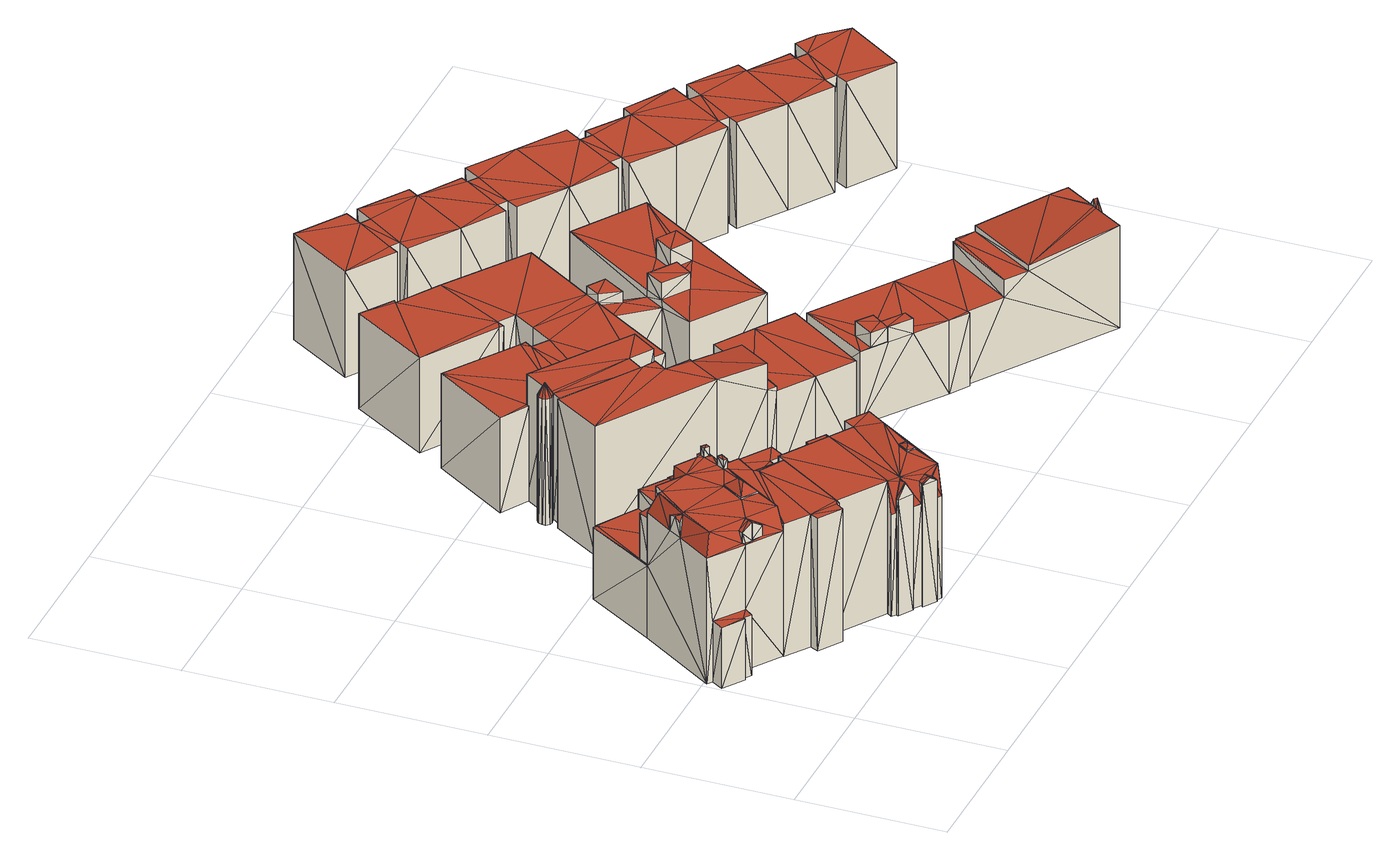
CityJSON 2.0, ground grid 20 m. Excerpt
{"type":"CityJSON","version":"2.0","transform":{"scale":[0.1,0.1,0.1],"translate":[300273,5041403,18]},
"CityObjects":{
"building1":{"type":"Building","geometry":[{"type":"MultiSurface","lod":"2","boundaries":[[[0,1,2]],[[3,4,0]],[[5,6,7]],[[0,2,6]],[[5,3,6]],[[8,5,9]],[[3,0,6]],[[10,5,8]],[[11,12,3]],[[10,8,13]],[[11,3,5]],[[14,5,10]],[[15,14,10]],[[14,16,5]],[[16,11,5]],[[17,18,19]],[[17,19,20]],[[19,21,20]],[[19,22,21]],[[23,24,25]],[[23,26,24]],[[24,27,25]],[[28,29,16]],[[28,16,14]],[[29,30,11]],[[31,30,29]],[[29,11,16]],[[32,33,34]],[[11,32,34]],[[35,36,32]],[[37,36,35]],[[11,34,12]],[[11,35,32]],[[30,35,11]],[[38,14,15]],[[38,28,14]],[[39,40,41]],[[40,42,41]],[[31,29,39]],[[29,40,39]],[[43,44,45]],[[44,46,45]],[[45,46,47]],[[45,47,48]],[[49,48,50]],[[50,48,47]],[[44,49,50]],[[43,49,44]],[[35,51,52]],[[37,35,52]],[[36,53,32]],[[36,54,53]],[[52,51,53]],[[52,53,54]],[[55,56,57]],[[56,58,59]],[[56,59,57]],[[60,61,58]],[[60,58,56]],[[24,55,27]],[[62,63,64]],[[62,65,63]],[[66,65,62]],[[66,67,65]],[[66,68,67]],[[67,68,69]],[[68,64,69]],[[69,64,63]],[[70,71,72]],[[73,74,75]],[[75,76,77]],[[74,76,75]],[[78,72,79]],[[79,72,71]],[[77,72,78]],[[76,72,77]],[[75,80,76]],[[81,80,82]],[[81,76,80]],[[83,81,82]],[[84,85,4]],[[4,85,0]],[[86,4,3]],[[86,84,4]],[[6,2,87]],[[88,6,87]],[[89,87,2]],[[89,2,1]],[[85,1,0]],[[85,89,1]],[[34,86,12]],[[34,90,86]],[[90,91,88]],[[88,91,7]],[[12,86,3]],[[88,7,6]],[[90,88,86]],[[92,93,94]],[[95,96,97]],[[57,59,96]],[[59,94,96]],[[97,96,98]],[[96,94,98]],[[59,5,7]],[[98,94,93]],[[94,7,91]],[[59,7,94]],[[99,9,59]],[[9,5,59]],[[100,101,23]],[[100,102,101]],[[101,26,23]],[[103,104,60]],[[104,61,60]],[[41,42,17]],[[42,18,17]],[[20,21,103]],[[21,104,103]],[[38,105,106]],[[38,15,105]],[[15,10,105]],[[105,10,107]],[[10,13,107]],[[106,22,19]],[[106,105,22]],[[107,13,108]],[[13,8,108]],[[108,8,99]],[[8,9,99]],[[28,40,29]],[[28,42,40]],[[42,19,18]],[[28,19,42]],[[28,106,19]],[[38,106,28]],[[43,45,48]],[[43,48,49]],[[37,54,36]],[[37,52,54]],[[27,55,109]],[[55,57,109]],[[27,109,25]],[[26,60,56]],[[26,55,24]],[[26,56,55]],[[110,62,64]],[[110,64,111]],[[66,62,110]],[[66,110,68]],[[110,111,68]],[[68,111,64]],[[109,96,95]],[[109,95,112]],[[94,91,113]],[[92,94,113]],[[112,92,113]],[[112,114,92]],[[112,95,114]],[[109,57,96]],[[74,72,76]],[[74,70,72]],[[115,70,74]],[[73,115,74]],[[83,74,76]],[[83,73,74]],[[83,76,81]],[[33,116,34]],[[90,79,71]],[[90,71,91]],[[71,113,91]],[[78,79,90]],[[70,113,71]],[[116,70,115]],[[116,113,70]],[[34,83,82]],[[34,82,90]],[[34,116,83]],[[82,77,90]],[[77,78,90]],[[83,116,73]],[[116,115,73]],[[75,77,80]],[[82,80,77]],[[85,88,87]],[[86,85,84]],[[85,87,89]],[[86,88,85]],[[92,98,93]],[[114,98,92]],[[95,97,98]],[[95,98,114]],[[100,103,102]],[[20,103,100]],[[103,101,102]],[[103,60,26]],[[103,26,101]],[[108,99,61]],[[105,107,108]],[[99,59,61]],[[105,108,21]],[[61,59,58]],[[21,61,104]],[[105,21,22]],[[21,108,61]],[[65,25,112]],[[63,112,116]],[[116,112,113]],[[65,112,63]],[[100,25,65]],[[33,63,116]],[[53,100,65]],[[47,100,51]],[[69,63,33]],[[17,20,100]],[[53,65,67]],[[100,23,25]],[[51,100,53]],[[47,17,100]],[[25,109,112]],[[32,69,33]],[[30,47,51]],[[32,53,67]],[[32,67,69]],[[30,51,35]],[[39,46,44]],[[46,17,47]],[[41,17,46]],[[39,41,46]],[[30,50,47]],[[31,50,30]],[[31,44,50]],[[31,39,44]]],"semantics":{"surfaces":[{"type":"GroundSurface"},{"type":"WallSurface"},{"type":"RoofSurface"}],"values":[0,0,0,0,0,0,0,0,0,0,0,0,0,0,0,1,1,1,1,1,1,1,1,1,1,1,1,1,1,1,1,1,1,1,1,1,1,1,1,1,1,1,1,1,1,1,1,1,1,1,1,1,1,1,1,1,1,1,1,1,1,1,1,1,1,1,1,1,1,1,1,1,1,1,1,1,1,1,1,1,1,1,1,1,1,1,1,1,1,1,1,1,1,1,1,1,1,1,1,1,1,1,1,1,1,1,1,1,1,1,1,1,1,1,1,1,1,1,1,1,1,1,1,1,1,1,1,1,1,2,2,2,2,2,2,2,2,2,2,2,2,2,2,2,2,2,2,2,2,2,2,2,2,2,2,2,2,2,2,2,2,2,2,2,2,2,2,2,2,2,2,2,2,2,2,2,2,2,2,2,2,2,2,2,2,2,2,2,2,2,2,2,2,2,2,2,2,2,2,2,2,2,2,2,2,2,2,2,2,2,2,2,2,2,2,2,2,2,2,2,2,2,2,2,2,2,2,2,2,2,2,2]}}]},
"building2":{"type":"Building","geometry":[{"type":"MultiSurface","lod":"2","boundaries":[[[117,118,119]],[[120,121,16]],[[122,123,124]],[[121,125,11]],[[126,127,125]],[[122,124,119]],[[128,127,126]],[[125,127,129]],[[127,130,131]],[[127,131,129]],[[118,122,119]],[[131,132,129]],[[132,133,129]],[[125,129,134]],[[125,134,11]],[[121,11,16]],[[120,16,14]],[[120,14,135]],[[117,119,120]],[[117,120,135]],[[136,16,137]],[[16,11,137]],[[135,14,28]],[[138,135,28]],[[139,28,136]],[[28,16,136]],[[28,14,16]],[[140,137,141]],[[137,134,141]],[[137,11,134]],[[142,117,138]],[[117,135,138]],[[143,144,124]],[[143,124,123]],[[145,143,122]],[[122,143,123]],[[146,122,118]],[[146,145,122]],[[142,147,146]],[[142,146,117]],[[117,146,118]],[[148,119,144]],[[119,124,144]],[[147,149,148]],[[147,148,146]],[[148,149,120]],[[148,120,119]],[[150,28,139]],[[151,150,139]],[[151,152,149]],[[151,149,150]],[[149,152,121]],[[149,121,120]],[[152,153,121]],[[154,155,152]],[[152,156,153]],[[121,153,125]],[[152,155,156]],[[157,134,129]],[[157,141,134]],[[158,159,131]],[[158,131,130]],[[160,130,127]],[[160,158,130]],[[161,160,127]],[[162,161,127]],[[163,160,161]],[[162,127,128]],[[159,164,131]],[[131,164,132]],[[157,133,165]],[[157,129,133]],[[164,133,132]],[[164,165,133]],[[162,128,166]],[[128,126,166]],[[166,126,125]],[[166,125,153]],[[163,167,168]],[[163,161,167]],[[168,167,155]],[[167,156,155]],[[154,137,140]],[[154,152,137]],[[145,144,143]],[[145,148,144]],[[146,148,145]],[[150,138,28]],[[147,150,149]],[[142,138,150]],[[142,150,147]],[[151,136,152]],[[152,136,137]],[[151,139,136]],[[160,159,158]],[[159,157,164]],[[164,157,165]],[[160,157,159]],[[163,168,160]],[[168,157,160]],[[154,140,155]],[[155,140,141]],[[168,155,141]],[[168,141,157]],[[166,156,167]],[[162,166,161]],[[166,167,161]],[[166,153,156]]],"semantics":{"surfaces":[{"type":"GroundSurface"},{"type":"WallSurface"},{"type":"RoofSurface"}],"values":[0,0,0,0,0,0,0,0,0,0,0,0,0,0,0,0,0,0,0,0,1,1,1,1,1,1,1,1,1,1,1,1,1,1,1,1,1,1,1,1,1,1,1,1,1,1,1,1,1,1,1,1,1,1,1,1,1,1,1,1,1,1,1,1,1,1,1,1,1,1,1,1,1,1,1,1,1,1,1,1,1,1,1,1,2,2,2,2,2,2,2,2,2,2,2,2,2,2,2,2,2,2,2,2,2,2,2,2]}}]},
"building3":{"type":"Building","geometry":[{"type":"MultiSurface","lod":"2","boundaries":[[[169,170,171]],[[172,173,174]],[[174,175,176]],[[177,178,170]],[[177,179,178]],[[180,169,181]],[[180,177,169]],[[182,183,179]],[[184,185,182]],[[178,176,186]],[[183,187,179]],[[184,182,179]],[[172,188,173]],[[189,190,128]],[[177,184,179]],[[178,179,172]],[[172,174,176]],[[189,128,122]],[[190,176,127]],[[178,172,176]],[[186,176,190]],[[190,127,128]],[[122,128,126]],[[191,192,193]],[[189,122,118]],[[192,189,118]],[[169,177,170]],[[191,194,192]],[[192,118,193]],[[195,196,197]],[[195,197,198]],[[199,200,201]],[[199,202,200]],[[201,197,196]],[[201,200,197]],[[199,198,202]],[[199,195,198]],[[203,204,205]],[[206,203,205]],[[207,208,209]],[[210,208,207]],[[211,212,213]],[[214,215,216]],[[217,218,219]],[[220,217,219]],[[220,219,221]],[[221,219,218]],[[162,166,126]],[[162,126,128]],[[212,174,173]],[[213,212,222]],[[212,173,222]],[[214,223,215]],[[215,223,188]],[[215,188,172]],[[205,179,224]],[[179,187,224]],[[225,226,227]],[[227,226,183]],[[227,183,182]],[[228,169,229]],[[169,171,229]],[[212,230,175]],[[212,175,174]],[[231,145,232]],[[231,233,145]],[[234,227,185]],[[185,227,182]],[[235,234,184]],[[184,234,185]],[[236,237,177]],[[238,237,236]],[[180,236,177]],[[239,236,180]],[[237,184,177]],[[237,235,184]],[[240,176,230]],[[176,175,230]],[[146,118,145]],[[118,122,145]],[[241,193,146]],[[193,118,146]],[[232,145,166]],[[145,126,166]],[[145,122,126]],[[204,172,179]],[[204,215,172]],[[242,243,194]],[[194,243,192]],[[236,244,245]],[[238,236,245]],[[246,242,194]],[[246,194,191]],[[239,180,247]],[[180,181,247]],[[244,170,178]],[[245,244,248]],[[244,178,248]],[[229,171,244]],[[171,170,244]],[[226,224,183]],[[183,224,187]],[[226,249,224]],[[223,222,188]],[[188,222,173]],[[223,250,222]],[[243,233,189]],[[243,189,192]],[[233,251,190]],[[231,251,233]],[[233,190,189]],[[181,169,228]],[[247,181,228]],[[248,178,252]],[[178,186,252]],[[252,251,253]],[[252,186,251]],[[186,190,251]],[[251,162,253]],[[246,191,241]],[[191,193,241]],[[240,127,176]],[[240,160,127]],[[253,162,160]],[[162,127,160]],[[162,128,127]],[[243,241,146]],[[243,146,233]],[[233,146,145]],[[246,243,242]],[[246,241,243]],[[231,232,162]],[[232,166,162]],[[231,162,251]],[[253,160,240]],[[252,253,240]],[[252,240,254]],[[248,252,254]],[[238,245,248]],[[238,248,237]],[[237,248,254]],[[197,254,235]],[[237,254,200]],[[200,254,197]],[[237,200,202]],[[198,197,235]],[[237,202,235]],[[202,198,235]],[[223,255,250]],[[214,216,255]],[[216,256,255]],[[214,255,223]],[[211,213,255]],[[256,211,255]],[[250,213,222]],[[255,213,250]],[[254,240,211]],[[211,240,212]],[[235,210,207]],[[235,220,210]],[[220,254,206]],[[235,254,220]],[[220,221,217]],[[206,254,203]],[[234,209,227]],[[235,207,234]],[[217,221,218]],[[209,218,227]],[[234,207,209]],[[203,215,204]],[[203,216,215]],[[203,254,216]],[[254,211,256]],[[216,254,256]],[[212,240,230]],[[225,219,226]],[[226,219,249]],[[219,205,249]],[[249,205,224]],[[219,206,205]],[[220,206,219]],[[210,219,208]],[[210,220,219]],[[201,196,257]],[[258,201,257]],[[199,201,258]],[[199,257,195]],[[199,258,257]],[[195,257,196]],[[239,228,236]],[[236,228,244]],[[239,247,228]],[[228,229,244]]],"semantics":{"surfaces":[{"type":"GroundSurface"},{"type":"WallSurface"},{"type":"RoofSurface"}],"values":[0,0,0,0,0,0,0,0,0,0,0,0,0,0,0,0,0,0,0,0,0,0,0,0,0,0,0,0,0,1,1,1,1,1,1,1,1,1,1,1,1,1,1,1,1,1,1,1,1,1,1,1,1,1,1,1,1,1,1,1,1,1,1,1,1,1,1,1,1,1,1,1,1,1,1,1,1,1,1,1,1,1,1,1,1,1,1,1,1,1,1,1,1,1,1,1,1,1,1,1,1,1,1,1,1,1,1,1,1,1,1,1,1,1,1,1,1,1,1,1,1,1,1,1,1,1,2,2,2,2,2,2,2,2,2,2,2,2,2,2,2,2,2,2,2,2,2,2,2,2,2,2,2,2,2,2,2,2,2,2,2,2,2,2,2,2,2,2,2,2,2,2,2,2,2,2,2,2,2,2,2,2,2,2,2,2,2,2,2,2,2,2,2]}}]},
"building4":{"type":"Building","geometry":[{"type":"MultiSurface","lod":"2","boundaries":[[[259,260,261]],[[262,263,264]],[[264,263,265]],[[265,263,266]],[[267,268,262]],[[269,270,271]],[[267,262,272]],[[273,270,269]],[[274,273,269]],[[275,270,273]],[[276,277,273]],[[278,279,280]],[[259,261,278]],[[261,279,278]],[[265,281,282]],[[259,278,283]],[[284,260,259]],[[282,281,285]],[[278,280,286]],[[282,287,288]],[[286,280,277]],[[280,275,277]],[[277,275,273]],[[271,270,289]],[[262,269,263]],[[265,266,290]],[[269,271,263]],[[262,264,272]],[[265,290,281]],[[290,291,281]],[[285,281,292]],[[282,285,287]],[[293,260,284]],[[293,294,260]],[[293,284,295]],[[284,259,295]],[[295,259,296]],[[259,283,296]],[[294,297,260]],[[260,297,261]],[[297,298,279]],[[297,279,261]],[[299,300,301]],[[301,300,275]],[[301,275,280]],[[302,301,298]],[[298,301,280]],[[298,280,279]],[[300,303,270]],[[300,270,275]],[[296,283,304]],[[283,278,304]],[[305,299,306]],[[306,299,301]],[[306,286,277]],[[306,277,307]],[[305,306,307]],[[304,286,306]],[[308,304,306]],[[304,278,286]],[[309,310,308]],[[310,304,308]],[[309,302,298]],[[309,298,310]],[[311,276,312]],[[276,273,312]],[[313,273,274]],[[313,312,273]],[[314,315,262]],[[314,262,268]],[[316,268,267]],[[316,314,268]],[[315,269,262]],[[315,317,269]],[[316,267,318]],[[267,272,318]],[[319,320,266]],[[319,266,263]],[[320,290,266]],[[320,321,290]],[[321,322,290]],[[290,322,291]],[[322,323,281]],[[322,281,291]],[[292,281,323]],[[324,292,323]],[[285,292,324]],[[325,285,324]],[[326,285,325]],[[326,287,285]],[[327,288,326]],[[288,287,326]],[[328,282,327]],[[282,288,327]],[[265,282,328]],[[329,265,328]],[[264,265,329]],[[330,264,329]],[[272,264,330]],[[318,272,330]],[[319,263,331]],[[263,271,331]],[[332,317,331]],[[332,331,333]],[[331,271,289]],[[274,269,317]],[[313,274,317]],[[313,317,332]],[[331,289,333]],[[333,270,303]],[[333,289,270]],[[311,307,277]],[[311,277,276]],[[295,296,310]],[[293,295,294]],[[295,297,294]],[[296,304,310]],[[295,310,297]],[[297,310,298]],[[305,307,299]],[[299,307,300]],[[307,312,300]],[[311,312,307]],[[300,312,303]],[[313,332,312]],[[312,332,303]],[[332,333,303]],[[308,301,302]],[[309,308,302]],[[308,306,301]],[[319,334,320]],[[334,321,320]],[[334,322,321]],[[334,323,322]],[[334,324,323]],[[334,325,324]],[[334,326,325]],[[327,326,334]],[[328,327,334]],[[329,328,334]],[[330,329,334]],[[330,334,319]],[[315,330,319]],[[315,318,330]],[[316,318,315]],[[316,315,314]],[[317,319,331]],[[315,319,317]]],"semantics":{"surfaces":[{"type":"GroundSurface"},{"type":"WallSurface"},{"type":"RoofSurface"}],"values":[0,0,0,0,0,0,0,0,0,0,0,0,0,0,0,0,0,0,0,0,0,0,0,0,0,0,0,0,0,0,0,0,1,1,1,1,1,1,1,1,1,1,1,1,1,1,1,1,1,1,1,1,1,1,1,1,1,1,1,1,1,1,1,1,1,1,1,1,1,1,1,1,1,1,1,1,1,1,1,1,1,1,1,1,1,1,1,1,1,1,1,1,1,1,1,1,1,1,1,1,1,1,1,1,1,1,1,1,1,1,1,1,1,2,2,2,2,2,2,2,2,2,2,2,2,2,2,2,2,2,2,2,2,2,2,2,2,2,2,2,2,2,2,2,2,2,2,2]}}]},
"building5":{"type":"Building","geometry":[{"type":"MultiSurface","lod":"2","boundaries":[[[335,336,267]],[[337,335,338]],[[339,335,337]],[[340,267,341]],[[342,272,343]],[[272,344,343]],[[345,346,339]],[[267,272,341]],[[347,272,342]],[[348,341,347]],[[347,341,272]],[[335,267,340]],[[335,340,349]],[[338,349,350]],[[351,352,353]],[[351,354,352]],[[355,351,356]],[[351,353,356]],[[356,353,357]],[[358,356,357]],[[355,350,351]],[[359,350,355]],[[345,339,360]],[[359,338,350]],[[338,335,349]],[[361,360,362]],[[363,337,338]],[[361,345,360]],[[360,339,337]],[[364,365,356]],[[364,356,358]],[[364,358,366]],[[358,357,366]],[[367,368,352]],[[367,352,354]],[[368,369,353]],[[368,353,352]],[[370,354,351]],[[370,367,354]],[[359,371,338]],[[372,371,359]],[[373,349,374]],[[373,350,349]],[[374,349,375]],[[349,340,375]],[[372,359,376]],[[359,355,376]],[[376,355,365]],[[355,356,365]],[[373,351,350]],[[373,370,351]],[[366,357,369]],[[357,353,369]],[[377,341,348]],[[377,378,341]],[[377,348,379]],[[348,347,379]],[[379,347,380]],[[347,342,380]],[[381,382,267]],[[381,267,336]],[[383,384,385]],[[385,384,272]],[[386,385,272]],[[382,387,386]],[[267,386,272]],[[382,386,267]],[[375,340,378]],[[340,341,378]],[[388,389,387]],[[389,386,387]],[[388,390,389]],[[389,390,391]],[[390,392,391]],[[391,392,393]],[[392,383,393]],[[393,383,385]],[[394,395,343]],[[394,343,344]],[[384,394,272]],[[272,394,344]],[[380,342,395]],[[342,343,395]],[[396,397,398]],[[396,381,397]],[[397,381,336]],[[397,336,335]],[[399,400,401]],[[400,402,401]],[[403,404,405]],[[405,404,406]],[[404,339,346]],[[402,403,405]],[[404,346,406]],[[407,403,402]],[[401,405,408]],[[407,362,403]],[[401,402,405]],[[362,360,403]],[[409,406,346]],[[409,346,345]],[[410,411,412]],[[412,411,413]],[[414,410,415]],[[415,410,412]],[[414,416,417]],[[414,415,416]],[[417,416,413]],[[417,413,411]],[[418,362,407]],[[418,361,362]],[[418,409,345]],[[418,345,361]],[[404,397,335]],[[404,335,339]],[[403,360,419]],[[360,337,419]],[[420,371,421]],[[420,363,371]],[[363,338,371]],[[421,371,422]],[[371,396,422]],[[423,422,396]],[[423,396,424]],[[424,396,398]],[[420,419,363]],[[419,423,424]],[[420,423,419]],[[363,419,337]],[[425,408,405]],[[425,405,426]],[[399,425,426]],[[399,426,400]],[[386,391,385]],[[391,393,385]],[[389,391,386]],[[377,379,378]],[[396,382,381]],[[379,380,392]],[[380,395,384]],[[384,395,394]],[[379,392,378]],[[392,380,384]],[[392,384,383]],[[375,378,388]],[[378,392,390]],[[382,388,387]],[[375,388,382]],[[378,390,388]],[[371,373,374]],[[396,374,375]],[[376,365,370]],[[396,375,382]],[[370,365,369]],[[364,366,365]],[[365,366,369]],[[372,376,373]],[[370,369,368]],[[370,368,367]],[[372,373,371]],[[376,370,373]],[[371,374,396]],[[399,401,425]],[[425,401,408]],[[414,411,410]],[[414,417,411]],[[403,424,404]],[[403,419,424]],[[424,398,397]],[[404,424,397]],[[420,421,422]],[[420,422,423]],[[418,407,416]],[[407,402,416]],[[418,412,409]],[[409,426,406]],[[412,426,409]],[[418,416,415]],[[426,405,406]],[[416,402,413]],[[412,400,426]],[[418,415,412]],[[413,402,400]],[[412,413,400]]],"semantics":{"surfaces":[{"type":"GroundSurface"},{"type":"WallSurface"},{"type":"RoofSurface"}],"values":[0,0,0,0,0,0,0,0,0,0,0,0,0,0,0,0,0,0,0,0,0,0,0,0,0,0,0,0,0,1,1,1,1,1,1,1,1,1,1,1,1,1,1,1,1,1,1,1,1,1,1,1,1,1,1,1,1,1,1,1,1,1,1,1,1,1,1,1,1,1,1,1,1,1,1,1,1,1,1,1,1,1,1,1,1,1,1,1,1,1,1,1,1,1,1,1,1,1,1,1,1,1,1,1,1,1,1,1,1,1,1,1,1,1,1,1,1,1,1,1,1,1,1,1,1,1,1,1,1,1,1,1,1,2,2,2,2,2,2,2,2,2,2,2,2,2,2,2,2,2,2,2,2,2,2,2,2,2,2,2,2,2,2,2,2,2,2,2,2,2,2,2,2,2,2,2,2,2,2,2,2,2,2,2]}}]},
"building6":{"type":"Building","geometry":[{"type":"MultiSurface","lod":"2","boundaries":[[[427,428,429]],[[427,430,428]],[[431,432,427]],[[428,430,433]],[[434,435,432]],[[432,435,436]],[[432,436,427]],[[436,437,427]],[[438,439,437]],[[433,430,440]],[[437,439,441]],[[437,441,427]],[[441,442,427]],[[440,443,444]],[[442,430,427]],[[430,445,446]],[[440,446,443]],[[440,430,446]],[[447,448,446]],[[447,446,445]],[[449,450,443]],[[446,451,443]],[[451,452,449]],[[453,452,451]],[[451,449,443]],[[448,451,446]],[[454,447,445]],[[454,445,430]],[[455,451,456]],[[455,453,451]],[[455,456,457]],[[456,458,457]],[[459,460,461]],[[460,462,461]],[[463,464,465]],[[463,465,466]],[[467,444,450]],[[444,443,450]],[[468,444,467]],[[468,440,444]],[[469,433,468]],[[433,440,468]],[[470,469,471]],[[470,428,469]],[[428,433,469]],[[472,438,473]],[[438,437,473]],[[474,475,441]],[[474,441,439]],[[472,439,438]],[[472,474,439]],[[476,477,436]],[[476,436,435]],[[478,434,479]],[[434,432,479]],[[478,476,435]],[[478,480,476]],[[478,435,434]],[[481,427,482]],[[427,429,482]],[[483,431,484]],[[484,481,485]],[[484,427,481]],[[431,427,484]],[[429,428,470]],[[482,429,470]],[[471,486,487]],[[471,469,486]],[[488,487,486]],[[442,488,486]],[[486,454,430]],[[489,490,488]],[[442,486,430]],[[489,488,442]],[[481,488,490]],[[485,481,490]],[[473,489,475]],[[491,473,477]],[[475,489,442]],[[477,437,436]],[[475,442,441]],[[477,473,437]],[[491,489,473]],[[492,493,491]],[[494,493,492]],[[483,494,479]],[[431,479,432]],[[483,479,431]],[[461,462,464]],[[462,465,464]],[[459,458,460]],[[459,457,458]],[[463,449,452]],[[463,466,449]],[[453,463,452]],[[455,463,453]],[[457,464,463]],[[457,461,464]],[[459,461,457]],[[455,457,463]],[[473,475,474]],[[472,473,474]],[[480,477,476]],[[480,492,491]],[[480,491,477]],[[478,479,494]],[[478,494,492]],[[478,492,480]],[[470,471,487]],[[481,482,470]],[[481,470,488]],[[470,487,488]],[[484,485,490]],[[484,490,493]],[[491,490,489]],[[493,490,491]],[[483,484,494]],[[484,493,494]],[[456,460,458]],[[467,462,460]],[[467,450,462]],[[448,456,451]],[[468,456,448]],[[466,465,449]],[[454,448,447]],[[468,448,454]],[[469,454,486]],[[449,465,450]],[[469,468,454]],[[468,460,456]],[[462,450,465]],[[468,467,460]]],"semantics":{"surfaces":[{"type":"GroundSurface"},{"type":"WallSurface"},{"type":"RoofSurface"}],"values":[0,0,0,0,0,0,0,0,0,0,0,0,0,0,0,0,0,0,1,1,1,1,1,1,1,1,1,1,1,1,1,1,1,1,1,1,1,1,1,1,1,1,1,1,1,1,1,1,1,1,1,1,1,1,1,1,1,1,1,1,1,1,1,1,1,1,1,1,1,1,1,1,1,1,1,1,1,1,1,1,1,1,1,1,1,1,1,1,1,1,1,1,1,1,2,2,2,2,2,2,2,2,2,2,2,2,2,2,2,2,2,2,2,2,2,2,2,2,2,2,2,2,2,2,2,2,2,2,2,2,2,2]}}]},
"building7":{"type":"Building","geometry":[{"type":"MultiSurface","lod":"2","boundaries":[[[495,496,497]],[[498,499,500]],[[501,498,502]],[[503,501,502]],[[501,504,498]],[[496,505,506]],[[507,508,501]],[[509,510,511]],[[509,511,508]],[[512,509,513]],[[514,509,512]],[[496,515,505]],[[514,510,509]],[[495,500,496]],[[514,516,510]],[[516,517,510]],[[508,511,501]],[[511,504,501]],[[511,518,504]],[[504,519,498]],[[504,520,519]],[[498,519,499]],[[500,499,496]],[[499,521,522]],[[505,515,523]],[[522,524,515]],[[525,526,527]],[[528,529,526]],[[523,528,526]],[[526,530,531]],[[532,533,534]],[[533,535,536]],[[523,515,528]],[[534,537,538]],[[539,523,525]],[[536,540,537]],[[541,532,534]],[[542,537,543]],[[543,544,545]],[[542,543,545]],[[523,526,525]],[[527,531,532]],[[542,545,546]],[[547,542,546]],[[534,536,537]],[[538,537,542]],[[525,527,548]],[[534,538,549]],[[550,534,549]],[[533,536,534]],[[526,531,527]],[[532,531,533]],[[496,522,515]],[[499,522,496]],[[551,545,552]],[[551,546,545]],[[553,554,550]],[[550,554,534]],[[553,549,555]],[[553,550,549]],[[555,538,556]],[[555,549,538]],[[557,537,558]],[[537,540,558]],[[559,558,536]],[[536,558,540]],[[560,559,535]],[[535,559,536]],[[538,542,561]],[[556,538,561]],[[557,562,537]],[[537,562,543]],[[563,552,544]],[[544,552,545]],[[562,563,543]],[[543,563,544]],[[564,561,547]],[[547,561,542]],[[547,546,551]],[[564,547,551]],[[565,530,566]],[[565,531,530]],[[567,530,526]],[[567,566,530]],[[568,567,529]],[[529,567,526]],[[569,560,533]],[[533,560,535]],[[541,570,532]],[[571,570,541]],[[541,534,554]],[[571,541,554]],[[565,569,531]],[[531,569,533]],[[572,532,570]],[[572,527,532]],[[573,548,574]],[[573,525,548]],[[575,525,573]],[[575,539,525]],[[574,527,572]],[[574,548,527]],[[576,497,577]],[[576,495,497]],[[496,506,578]],[[579,496,578]],[[578,505,580]],[[578,506,505]],[[581,515,524]],[[581,524,582]],[[583,582,522]],[[522,582,524]],[[584,583,522]],[[584,522,521]],[[505,523,585]],[[580,505,585]],[[581,586,515]],[[515,586,528]],[[586,568,528]],[[528,568,529]],[[539,585,523]],[[575,585,539]],[[576,587,495]],[[495,587,500]],[[588,584,499]],[[499,584,521]],[[577,496,579]],[[577,497,496]],[[589,510,590]],[[510,517,590]],[[591,590,516]],[[516,590,517]],[[592,591,514]],[[514,591,516]],[[592,512,593]],[[592,514,512]],[[593,513,594]],[[593,512,513]],[[594,509,595]],[[594,513,509]],[[589,596,511]],[[589,511,510]],[[595,508,597]],[[595,509,508]],[[598,599,518]],[[518,599,504]],[[599,600,504]],[[504,600,520]],[[596,598,511]],[[511,598,518]],[[601,597,507]],[[507,597,508]],[[601,501,602]],[[601,507,501]],[[603,498,604]],[[603,502,498]],[[605,520,600]],[[605,519,520]],[[604,500,587]],[[604,498,500]],[[605,588,519]],[[519,588,499]],[[503,602,501]],[[606,602,503]],[[606,502,603]],[[606,503,502]],[[564,551,561]],[[556,561,557]],[[554,555,556]],[[561,562,557]],[[553,555,554]],[[561,551,552]],[[562,552,563]],[[561,552,562]],[[554,556,557]],[[559,557,558]],[[554,557,559]],[[567,565,566]],[[569,559,560]],[[569,554,559]],[[571,554,570]],[[570,554,569]],[[570,569,565]],[[572,570,565]],[[573,574,572]],[[573,572,567]],[[567,572,565]],[[604,588,605]],[[599,604,605]],[[597,602,596]],[[604,587,588]],[[596,599,598]],[[596,602,599]],[[595,597,596]],[[591,589,590]],[[588,583,584]],[[592,589,591]],[[592,595,589]],[[588,579,583]],[[592,593,595]],[[595,596,589]],[[593,594,595]],[[599,605,600]],[[601,602,597]],[[602,604,599]],[[606,603,602]],[[602,603,604]],[[576,579,587]],[[576,577,579]],[[587,579,588]],[[579,578,580]],[[585,586,581]],[[575,573,585]],[[580,585,581]],[[585,573,567]],[[579,581,583]],[[585,567,586]],[[586,567,568]],[[579,580,581]],[[583,581,582]]],"semantics":{"surfaces":[{"type":"GroundSurface"},{"type":"WallSurface"},{"type":"RoofSurface"}],"values":[0,0,0,0,0,0,0,0,0,0,0,0,0,0,0,0,0,0,0,0,0,0,0,0,0,0,0,0,0,0,0,0,0,0,0,0,0,0,0,0,0,0,0,0,0,0,0,0,0,0,0,0,0,0,1,1,1,1,1,1,1,1,1,1,1,1,1,1,1,1,1,1,1,1,1,1,1,1,1,1,1,1,1,1,1,1,1,1,1,1,1,1,1,1,1,1,1,1,1,1,1,1,1,1,1,1,1,1,1,1,1,1,1,1,1,1,1,1,1,1,1,1,1,1,1,1,1,1,1,1,1,1,1,1,1,1,1,1,1,1,1,1,1,1,1,1,1,1,1,1,1,1,1,1,1,1,1,1,1,1,1,1,1,1,1,1,2,2,2,2,2,2,2,2,2,2,2,2,2,2,2,2,2,2,2,2,2,2,2,2,2,2,2,2,2,2,2,2,2,2,2,2,2,2,2,2,2,2,2,2,2,2,2,2,2,2,2,2,2,2]}}]}
},
"vertices":[
[35,159,6],[33,156,6],[4,175,6],[54,164,6],[45,152,6],[78,302,6],[14,191,6],[7,196,6],[140,392,6],[136,395,6],[196,360,6],[185,259,6],[101,133,6],[141,394,6],[208,297,6],[234,335,6],[190,267,6],[176,275,214],[176,275,136],[150,292,136],[147,294,214],[147,294,109],[150,292,109],[96,298,214],[92,291,188],[88,286,214],[96,298,188],[92,291,186],[208,297,136],[190,267,136],[185,259,214],[190,267,214],[166,232,214],[108,144,214],[101,133,185],[173,242,214],[166,232,227],[173,242,227],[234,335,136],[188,275,214],[188,275,136],[183,278,214],[183,278,136],[188,268,227],[188,268,214],[182,273,227],[182,273,214],[178,267,214],[178,267,227],[185,263,227],[185,263,214],[168,246,214],[168,246,227],[161,235,214],[161,235,227],[90,293,186],[80,300,175],[78,302,186],[80,300,109],[78,302,109],[90,316,175],[90,316,109],[126,221,216],[106,190,214],[106,190,216],[126,221,214],[146,208,216],[146,208,214],[127,176,216],[127,176,214],[55,173,203],[51,167,188],[51,167,203],[69,169,213],[67,165,213],[67,165,203],[63,159,213],[63,159,187],[55,165,187],[52,167,188],[63,159,188],[76,151,203],[76,151,188],[80,157,203],[45,152,93],[35,159,93],[54,164,93],[4,175,93],[14,191,93],[33,156,93],[54,164,185],[7,196,186],[52,245,211],[38,243,208],[38,243,186],[54,247,211],[50,261,186],[50,261,208],[45,253,211],[136,395,109],[134,273,214],[114,285,188],[125,279,175],[131,290,175],[131,290,109],[196,360,109],[196,360,136],[141,394,109],[140,392,109],[83,289,214],[128,203,229],[123,194,229],[54,245,214],[23,199,214],[53,246,211],[68,169,213],[69,170,214],
[303,292,6],[271,245,6],[245,261,6],[236,267,6],[218,238,6],[263,235,6],[260,229,6],[234,245,6],[202,216,6],[239,196,6],[173,92,6],[241,195,6],[132,110,6],[169,87,6],[166,89,6],[158,78,6],[126,98,6],[100,132,6],[235,337,6],[190,267,163],[185,259,163],[235,337,136],[208,297,163],[185,259,196],[100,132,196],[303,292,136],[260,229,128],[234,245,128],[263,235,128],[271,245,128],[271,245,136],[245,261,128],[236,267,136],[242,275,136],[242,275,163],[218,238,163],[202,216,153],[218,238,196],[200,213,196],[200,213,162],[132,110,196],[169,87,196],[166,89,196],[173,92,196],[235,186,167],[241,195,153],[235,186,196],[158,78,196],[126,98,196],[239,196,153],[201,205,167],[201,205,196],
[371,176,6],[345,150,6],[364,180,6],[257,27,6],[236,37,6],[238,40,6],[232,44,6],[237,51,6],[362,106,6],[336,135,6],[269,19,6],[423,205,6],[399,221,6],[286,8,6],[285,5,6],[299,10,6],[294,3,6],[305,155,6],[267,17,6],[256,25,6],[305,207,6],[282,170,6],[358,250,6],[327,240,6],[300,288,6],[344,228,6],[320,48,196],[310,54,196],[310,54,194],[320,48,194],[330,62,196],[320,69,194],[320,69,196],[330,62,194],[269,20,152],[269,19,152],[269,19,180],[273,24,181],[289,13,180],[287,8,180],[287,8,152],[289,14,181],[251,41,190],[238,40,152],[238,40,172],[257,27,172],[257,27,152],[253,39,190],[280,16,167],[278,14,152],[278,14,187],[282,20,187],[279,16,167],[236,37,172],[256,25,172],[267,17,180],[286,8,180],[285,5,180],[286,8,152],[371,176,118],[364,180,118],[232,44,152],[305,207,153],[263,235,153],[305,207,128],[294,3,152],[299,10,194],[376,130,118],[362,106,194],[376,130,196],[423,205,118],[237,51,196],[300,288,128],[344,228,128],[327,240,128],[345,150,118],[345,150,196],[358,250,128],[399,221,118],[336,135,196],[276,11,187],[246,31,192],[282,170,153],[305,155,196],[241,195,196],[252,41,195],[248,33,192],[252,41,192],[319,57,201],[321,61,201],
[536,343,36],[513,201,36],[462,234,36],[352,434,36],[243,490,36],[245,494,36],[245,501,36],[235,488,36],[406,448,36],[383,414,36],[334,408,36],[185,412,36],[232,474,36],[273,536,36],[338,381,36],[350,399,36],[339,314,36],[369,361,36],[367,358,36],[442,311,36],[414,266,36],[403,274,36],[227,498,36],[242,505,36],[484,376,36],[587,310,36],[230,505,36],[431,318,36],[234,507,36],[239,507,36],[226,477,36],[231,489,36],[227,493,36],[228,503,36],[587,310,172],[513,201,172],[536,343,172],[484,376,172],[462,234,172],[414,266,172],[403,274,216],[339,314,221],[403,274,178],[414,266,178],[185,412,221],[442,311,172],[431,318,216],[431,318,178],[367,358,221],[442,311,178],[445,309,178],[445,309,172],[369,361,221],[338,381,221],[350,399,221],[383,414,216],[352,434,216],[406,448,216],[334,408,216],[273,536,216],[243,490,216],[235,488,216],[231,489,216],[227,493,216],[227,498,216],[228,503,216],[230,505,216],[234,507,216],[239,507,216],[242,505,216],[245,501,216],[245,494,216],[232,474,216],[334,408,221],[226,477,221],[236,498,234],
[504,517,36],[444,423,36],[541,521,36],[533,561,36],[544,467,36],[420,565,36],[398,580,36],[301,659,36],[233,555,36],[271,533,36],[608,355,36],[512,418,36],[398,594,36],[405,590,36],[439,594,36],[458,624,36],[435,638,36],[424,632,36],[324,696,36],[429,628,36],[488,734,36],[431,770,36],[391,802,36],[434,773,36],[597,659,36],[561,493,36],[746,567,36],[650,629,36],[557,546,36],[434,773,172],[431,770,172],[391,802,172],[429,628,172],[424,632,172],[324,696,172],[435,638,172],[533,561,172],[597,659,172],[458,624,172],[439,594,172],[420,565,172],[488,734,172],[405,590,172],[398,580,172],[398,594,172],[301,659,172],[444,423,172],[406,448,172],[315,509,172],[273,536,172],[315,509,135],[354,483,135],[354,483,172],[368,506,172],[368,506,135],[350,517,172],[350,517,135],[329,532,172],[329,532,135],[271,533,172],[233,555,172],[521,542,172],[504,517,168],[521,542,168],[598,469,202],[598,469,178],[561,493,202],[561,493,178],[561,493,168],[544,467,168],[546,469,178],[512,418,178],[650,629,178],[546,469,202],[608,355,178],[643,467,206],[616,484,206],[643,467,178],[616,484,178],[659,494,206],[659,494,178],[633,510,178],[633,510,206],[746,567,178],[541,521,168],[557,546,184],[533,561,184],[521,542,184],[538,516,184],[538,516,168],[582,445,202],[582,445,178],
[879,191,16],[853,204,16],[855,207,16],[743,147,16],[991,114,16],[969,81,16],[848,207,16],[974,78,16],[957,52,16],[953,55,16],[947,47,16],[950,45,16],[941,32,16],[775,255,16],[938,33,16],[931,23,16],[609,234,16],[668,327,16],[741,143,16],[715,160,16],[741,143,121],[715,160,121],[643,211,121],[609,234,121],[672,190,121],[643,211,142],[672,190,142],[743,147,121],[681,204,142],[681,204,121],[652,224,142],[652,224,121],[662,238,142],[662,238,121],[641,253,142],[641,253,121],[643,212,142],[623,226,142],[623,226,121],[643,212,121],[668,327,121],[775,255,121],[848,207,121],[853,204,146],[848,207,146],[950,45,146],[947,47,146],[941,32,146],[938,33,146],[957,52,146],[953,55,146],[974,78,146],[969,81,146],[966,66,172],[879,191,146],[855,207,146],[991,114,161],[969,130,160],[879,191,154],[789,117,121],[789,117,146],[819,97,146],[931,23,163],[819,97,154],[958,64,162],[962,69,172],[962,69,162],[965,74,162],
[990,628,33],[915,654,33],[925,668,33],[988,592,33],[941,550,33],[974,602,33],[1060,561,33],[1004,617,33],[1068,575,33],[1008,486,33],[854,681,33],[860,692,33],[1115,526,33],[1108,516,33],[1123,506,33],[1090,455,33],[1075,464,33],[1167,511,33],[1139,529,33],[1197,477,33],[820,629,33],[1144,398,33],[1080,439,33],[1065,448,33],[953,541,33],[945,528,33],[932,535,33],[868,577,33],[839,691,33],[810,615,33],[791,755,33],[733,663,33],[713,774,33],[805,638,33],[796,624,33],[668,706,33],[677,721,33],[700,783,33],[664,729,33],[648,828,33],[655,715,33],[598,751,33],[541,808,33],[577,861,33],[854,714,33],[532,794,33],[705,792,33],[564,869,33],[528,816,33],[519,803,33],[455,845,33],[512,935,33],[578,892,33],[728,797,33],[592,884,33],[657,842,33],[512,935,185],[455,845,185],[657,842,185],[648,828,185],[592,884,185],[577,861,185],[541,808,185],[532,794,185],[598,751,185],[655,715,185],[564,869,185],[528,816,185],[519,803,185],[578,892,185],[677,721,185],[668,706,185],[733,663,185],[796,624,185],[664,729,185],[700,783,185],[705,792,185],[713,774,185],[791,755,185],[728,797,185],[854,714,185],[990,628,185],[925,668,185],[860,692,185],[915,654,185],[854,681,185],[820,629,185],[810,615,185],[868,577,185],[932,535,185],[839,691,185],[805,638,185],[974,602,185],[941,550,185],[1090,455,185],[1080,439,185],[1144,398,185],[1197,477,185],[1167,511,185],[1139,529,185],[1123,506,185],[1075,464,185],[1108,516,185],[1065,448,185],[1008,486,185],[945,528,185],[1115,526,185],[1060,561,185],[1004,617,185],[988,592,185],[953,541,185],[1068,575,185]
]}
